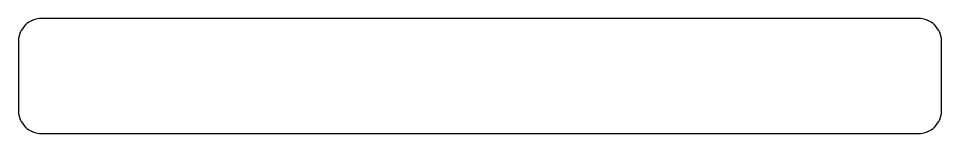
# Model space of a CAD drawing. Extents: x 675 to 755, y -17.2 to -7.2.
import ezdxf

# ---------------------------------------------------------------- set-up
doc = ezdxf.new("R2010")
doc.units = 0
doc.header["$LTSCALE"] = 15
doc.layers.get('0').update_dxf_attribs({"linetype": 'CONTINUOUS'})

msp = doc.modelspace()

# ---------------------------------------------------------------- linework, layer by layer
at = {"color": 0, "ltscale": 0.05}
msp.add_lwpolyline([(753.042, -7.182), (677.042, -7.182, 0.414214), (675.042, -9.182), (675.042, -15.182, 0.414214), (677.042, -17.182), (753.042, -17.182, 0.414214), (755.042, -15.182), (755.042, -9.182, 0.414214)], format="xyb", close=True, dxfattribs=at)

doc.saveas('drawing.dxf')
